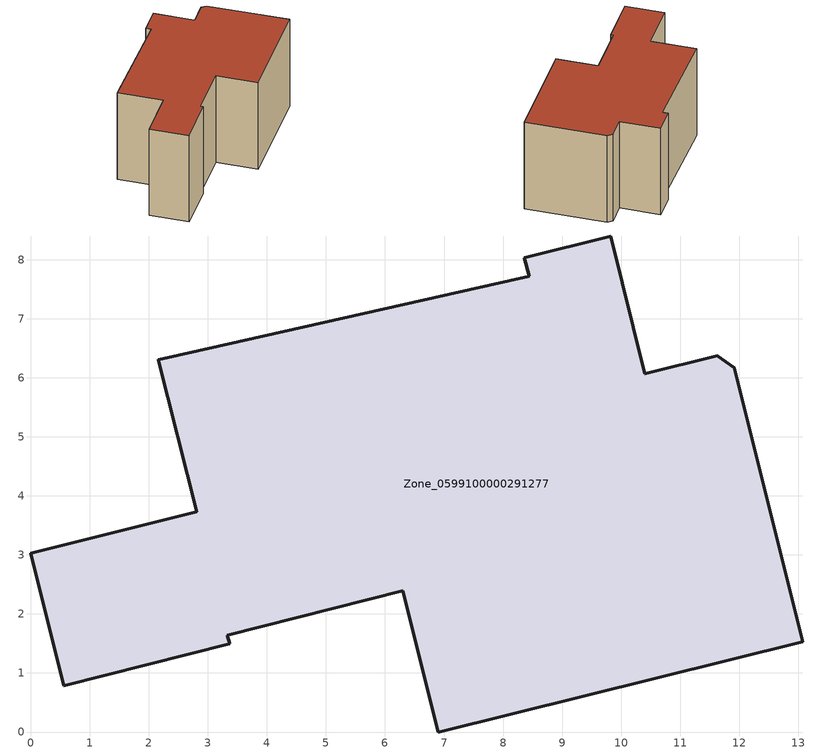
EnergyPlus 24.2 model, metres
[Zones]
Zone_0599100000291277
 floor ground (C_G): 11.92,6.17 13.08,1.53 6.9,0 6.3,2.39 3.33,1.64 3.37,1.49 0.56,0.78 0,3.03 2.81,3.73 2.16,6.3 8.44,7.72 8.36,8.03 9.82,8.4 10.4,6.07 11.63,6.38 z0
 wall outside (C_F): 9.82,8.4 8.36,8.03 8.44,7.72 2.16,6.3 2.81,3.73 0,3.03 0.56,0.78 3.37,1.49 3.33,1.64 6.3,2.39 6.9,0 13.08,1.53 11.92,6.17 11.63,6.38 10.4,6.07 9.82,8.4 z0:5.84
 roof outside (C_R): 13.08,1.53 11.92,6.17 11.63,6.38 10.4,6.07 9.82,8.4 8.36,8.03 8.44,7.72 2.16,6.3 2.81,3.73 0,3.03 0.56,0.78 3.37,1.49 3.33,1.64 6.3,2.39 6.9,0 z5.84
[BUILDING]
Pand.0599100000291277: North Axis=0; Terrain=City; Loads Convergence Tolerance Value=0.04; Temperature Convergence Tolerance Value=0.4; Solar Distribution=FullExterior; Maximum Number of Warmup Days=25; Minimum Number of Warmup Days=1
[Site:Location]
Rotterdam.The.Hague.AP_ZH_NLD Design_Conditions: Latitude=51.96; Longitude=4.45; Time Zone=1; Elevation=-4.5
[SITE:GROUNDTEMPERATURE:BUILDINGSURFACE]
18, 18, 18, 18, 18, 18, 18, 18, 18, 18, 18, 18
[MATERIAL] Thermal Absorptance=0.9; Solar Absorptance=0.7; Visible Absorptance=0.7
Name | Roughness | Thickness | Conductivity | Density | Specific Heat
G.TI.1965-1974 | MediumSmooth | 0.15 | 0.882353 | 540 | 1210
F.TI.1965-1974 | Rough | 0.3 | 0.697674 | 1920 | 840
R.TI.1965-1974 | MediumRough | 0.2 | 0.232558 | 1500 | 1000
[CONSTRUCTION]
C_G: G.TI.1965-1974
C_F: F.TI.1965-1974
C_R: R.TI.1965-1974
[ZONE]
Zone_0599100000291277: Type=1; Multiplier=1; Ceiling Height=Autocalculate; Volume=Autocalculate; Floor Area=autocalculate; Part of Total Floor Area=Yes
[ZONEINFILTRATION:DESIGNFLOWRATE]
Infil_Zone_0599100000291277: Zone or ZoneList or Space or SpaceList=Zone_0599100000291277; Schedule=AlwaysOn; Design Flow Rate Calculation Method=Flow/Area; Flow Rate per Floor Area=0.003; Constant Term Coefficient=1; Temperature Term Coefficient=0; Velocity Term Coefficient=0; Velocity Squared Term Coefficient=0
[HVACTEMPLATE:ZONE:IDEALLOADSAIRSYSTEM]
Zone_0599100000291277: Maximum Heating Supply Air Temperature=50; Minimum Cooling Supply Air Temperature=13; Maximum Heating Supply Air Humidity Ratio=0.0156; Minimum Cooling Supply Air Humidity Ratio=0.0077; Heating Limit=NoLimit; Cooling Limit=NoLimit; Dehumidification Control Type=ConstantSensibleHeatRatio; Cooling Sensible Heat Ratio=0.7; Dehumidification Setpoint=60; Humidification Control Type=None; Humidification Setpoint=30; Outdoor Air Method=None; Outdoor Air Flow Rate per Person=0.00944; Outdoor Air Flow Rate per Zone Floor Area=0; Outdoor Air Flow Rate per Zone=0; Demand Controlled Ventilation Type=None; Outdoor Air Economizer Type=NoEconomizer; Heat Recovery Type=None; Sensible Heat Recovery Effectiveness=0.7; Latent Heat Recovery Effectiveness=0.65
[ZONECONTROL:THERMOSTAT]
ThermostatControl_Zone_0599100000291277: Zone or ZoneList=Zone_0599100000291277; Control Type Schedule=DualSetpointControlType; Control 1=Thermostat_Zone_0599100000291277; Temperature Difference Between Cutout And Setpoint=0
[THERMOSTATSETPOINT:DUALSETPOINT]
Thermostat_Zone_0599100000291277: Heating Setpoint Temperature Schedule=HeatingSetpoint_Zone_0599100000291277; Cooling Setpoint Temperature Schedule=CoolingSetpoint_Zone_0599100000291277
[SCHEDULE:COMPACT]
HeatingSetpoint_Zone_0599100000291277: Through: 12/31, For: AllDays, Until: 24:00, 21
CoolingSetpoint_Zone_0599100000291277: Through: 12/31, For: AllDays, Until: 24:00, 24
DualSetpointControlType: Through: 12/31, For: AllDays, Until: 24:00, 4
AlwaysOn: Through: 12/31, For: AllDays, Until: 24:00, 1
